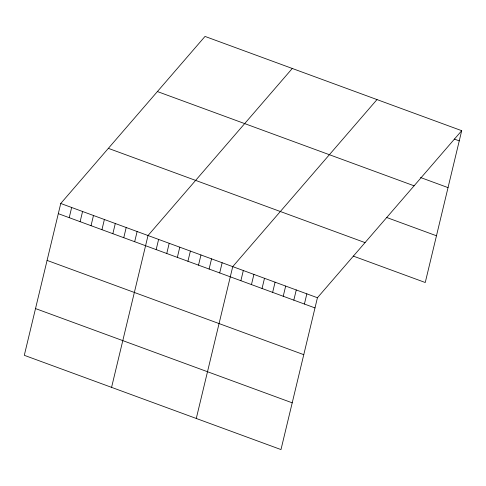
<?xml version="1.0" encoding="UTF-8"?>
<svg xmlns="http://www.w3.org/2000/svg" width="486" height="486" viewBox="0 0 486 486"><rect width="100%" height="100%" fill="white"/><g stroke="black" fill="none" stroke-linecap="round" stroke-linejoin="round"><path stroke-width="0.73" d="M60.75 203.482L24.3 355.315L280.987 449.574L317.437 297.736L461.7 130.685L205.013 36.426L60.75 203.482L317.437 297.736M69.219 217.673L71.661 207.486M80.123 221.683L82.571 211.495M91.034 225.686L93.482 215.498M101.945 229.69L104.387 219.502M112.849 233.699L115.297 223.511M123.76 237.703L126.208 227.515M134.671 241.712L137.119 231.524M111.573 387.366L148.023 235.528L292.286 68.477M156.17 249.604L158.612 239.416M166.759 253.492L169.201 243.304M177.341 257.38L179.79 247.192M187.93 261.268L190.378 251.08M198.519 265.156L200.967 254.968M209.108 269.044L211.556 258.856M219.696 272.932L222.145 262.744M196.277 418.47L232.733 266.632L376.996 99.581M240.874 280.708L243.322 270.52M251.462 284.596L253.911 274.408M262.051 288.484L264.493 278.296M272.64 292.372L275.082 282.184M283.229 296.26L285.671 286.072M293.817 300.148L296.26 289.96M304.406 304.036L306.848 293.848M461.7 130.685L425.25 282.518L353.249 256.079M454.313 139.057L459.252 140.873M420.505 177.505L448.031 187.614M157.409 91.556L414.096 185.81M386.352 217.37L436.471 235.777M108.36 148.352L365.047 242.611M58.308 213.67L314.995 307.924M47.087 260.411L303.768 354.671M35.521 308.574L292.208 402.827"/></g></svg>
